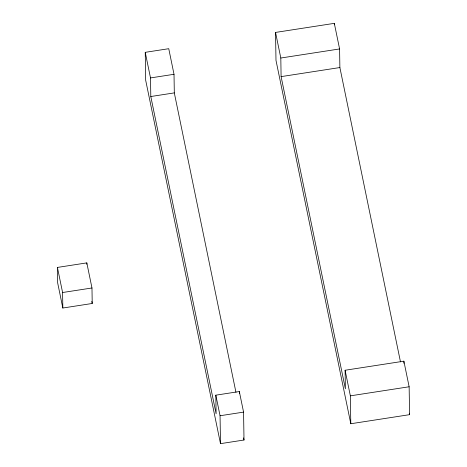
<?xml version="1.0" encoding="UTF-8"?>
<svg xmlns="http://www.w3.org/2000/svg" width="467" height="467" viewBox="0 0 467 467"><rect width="100%" height="100%" fill="white"/><g stroke="black" fill="none" stroke-linecap="round" stroke-linejoin="round"><path stroke-width="0.7" d="M145.237 52.333L150.508 77.925L150.8 96.523L216.11 413.774L215.818 395.175L239.332 391.544L243.57 412.116L244.007 440.019L220.494 443.65L145.675 80.231L145.237 52.333L168.75 48.702L174.016 74.294L174.308 92.892L235.946 392.28M275.542 32.427L280.813 58.019L281.105 76.623L345.387 388.853L345.095 370.249L403.873 361.172L409.139 386.769L409.577 414.667L350.799 423.744L275.985 60.331L275.542 32.427L334.319 23.35L339.591 48.942L339.883 67.546L400.488 361.913M150.508 77.925L174.016 74.294M280.813 58.019L339.591 48.942M150.8 96.523L174.308 92.892M281.105 76.623L339.883 67.546M57.423 267.428L86.809 262.886L91.976 287.981L92.221 303.48L62.829 308.022L57.669 282.926L57.423 267.428L62.59 292.517L62.829 308.022M62.59 292.517L91.976 287.981M220.494 443.65L220.056 415.747L243.57 412.116M350.799 423.744L350.361 395.847L409.139 386.769M409.285 413.242L409.577 414.667M345.095 370.249L350.361 395.847M243.564 437.877L244.007 440.019M215.818 395.175L220.056 415.747M91.789 301.39L92.221 303.48M403.873 361.172L403.902 363.32M334.319 23.35L334.343 24.78M239.332 391.544L239.367 393.693M86.809 262.886L86.833 264.299"/></g></svg>
